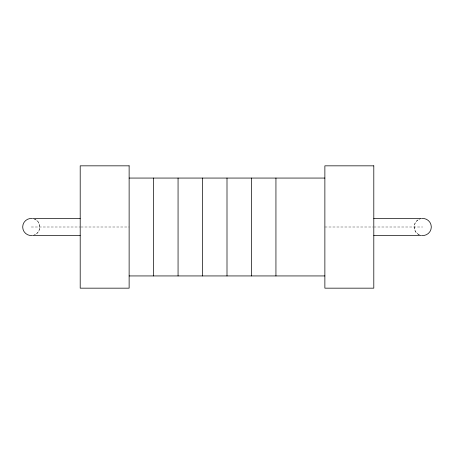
<?xml version="1.0" encoding="UTF-8"?>
<svg xmlns="http://www.w3.org/2000/svg" width="454" height="454" viewBox="0 0 454 454"><rect width="100%" height="100%" fill="white"/><g stroke="black" fill="none" stroke-linecap="round" stroke-linejoin="round"><path stroke-width="0.34" stroke-dasharray="2.27 1.7" d="M33.483 235.274C41.138 233.611 41.955 221.688 34.515 219.157M31.264 227L80.199 227M80.908 227L129.129 227M324.871 227L373.092 227M373.801 227L422.736 227M419.485 234.843C411.914 231.852 412.709 220.905 420.517 218.726A8.564 8.564 0 0 0 419.462 234.911M34.538 219.089A8.564 8.564 0 0 1 34.538 234.911"/><path stroke-width="0.68" d="M129.129 178.064L324.871 178.064M33.034 218.436L80.199 218.436M373.801 218.436L420.966 218.436M33.034 235.564L80.199 235.564M373.801 235.564L420.966 235.564M129.129 275.936L324.871 275.936M275.936 178.064L275.936 275.936M251.465 178.064L251.465 275.936M227 178.064L227 275.936M202.535 178.064L202.535 275.936M178.064 178.064L178.064 275.936M153.6 178.064L153.6 275.936M32.382 235.49A8.564 8.564 0 0 1 22.7 227A8.564 8.564 0 0 1 32.382 218.51M421.618 218.51A8.564 8.564 0 0 1 431.3 227A8.564 8.564 0 0 1 421.618 235.49M129.129 165.835L80.199 165.835L80.199 288.165L129.129 288.165L129.129 165.835M373.801 165.835L324.871 165.835L324.871 288.165L373.801 288.165L373.801 165.835"/></g></svg>
